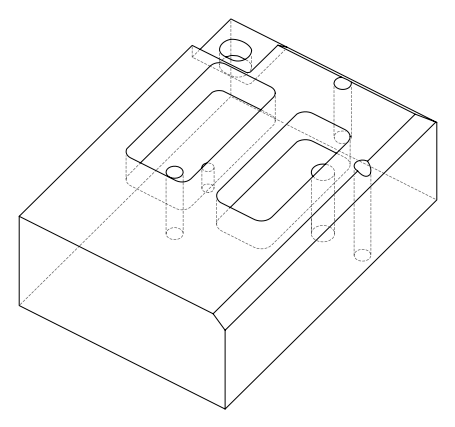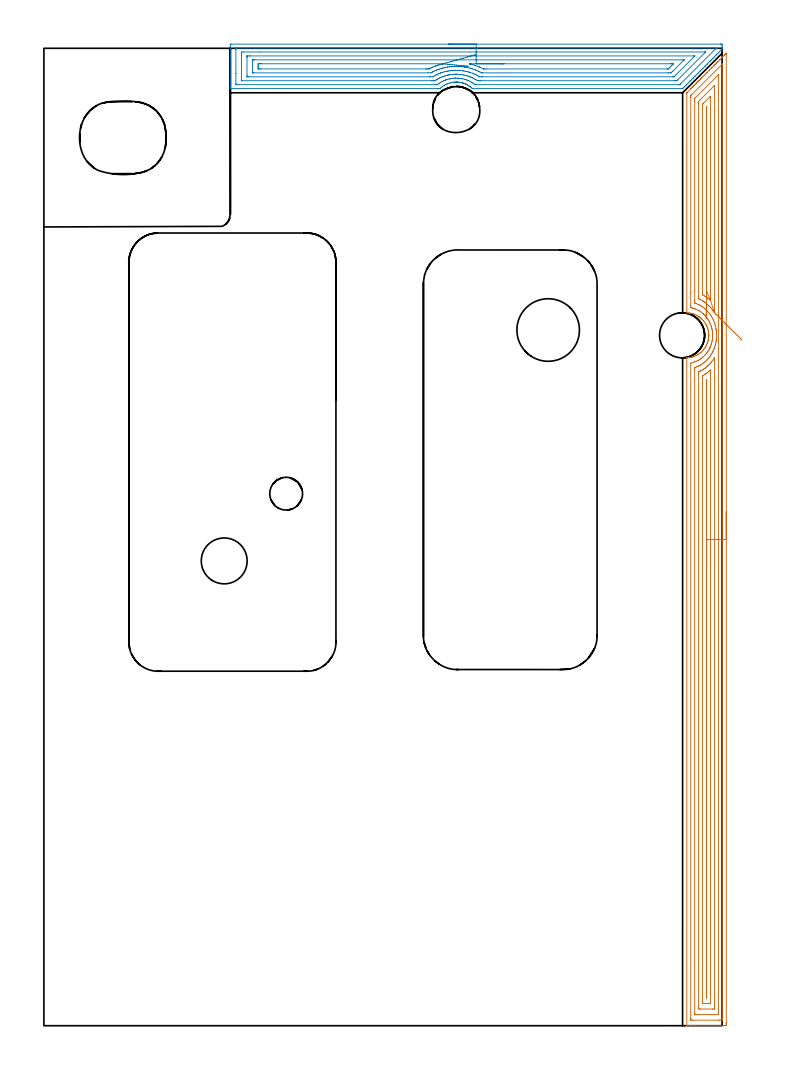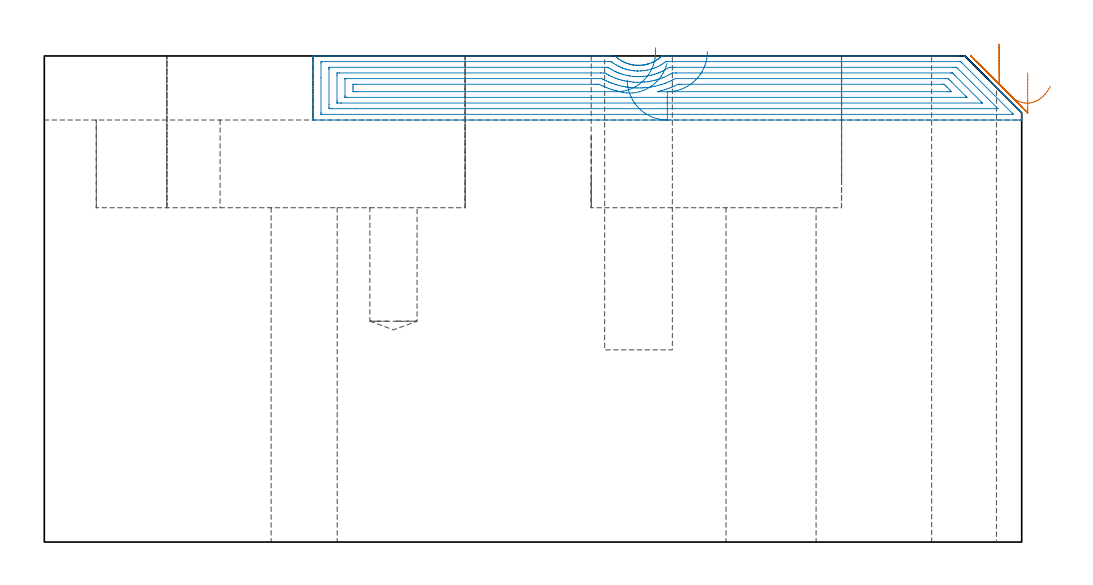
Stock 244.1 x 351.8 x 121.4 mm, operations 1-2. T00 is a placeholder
(PLAN: 20 operations, 13 tool changes, 84.3 min)
(1 AREA_MILL | FG_CHAMFER_SURFACE | UGT0205_001 | 16.42 min | 35462 mm3)
(2 AREA_MILL_1 | FG_CHAMFER_SURFACE_1 | UGT0205_001 | 8.59 min | 22482 mm3)
(3 MILL_CORNER_NOTCH_RECTANGULAR | CORNER_NOTCH_RECTANGULAR | NXT0201_009 | Follow Part, ap 2, ae 75% | 15.39 min | 68029 mm3)
(4 MILL_RECTANGULAR_POCKET | POCKET_RECTANGULAR_STRAIGHT | NXT0201_012 | Follow Part, ap 4, ae 75% | 1.18 min | 14992 mm3)
(5 MILL_RECTANGULAR_POCKET_1 | POCKET_RECTANGULAR_STRAIGHT_1 | NXT0201_012 | Follow Part, ap 4, ae 75% | 19.77 min | 441772 mm3)
(6 MILL_RECTANGULAR_POCKET_2 | POCKET_RECTANGULAR_STRAIGHT_2 | NXT0201_012 | Follow Part, ap 4, ae 75% | 18.02 min | 352753 mm3)
(7 MILL_BLIND_HOLE_FROM_SOLID_MATERIAL | STEP1POCKET | NXT0201_011 | Spiral | 1.81 min | 16478 mm3)
(8 SPOT_DRILL | STEP1HOLE | NXT0321_9005460120000 | 0.04 min | 18 mm3)
(9 SPOT_DRILL_1 | STEP1HOLE_1 | NXT0321_9005460120000 | 0.03 min | 57 mm3)
(10 SPOT_DRILL_2 | STEP1HOLE_2 | NXT0321_9005460120000 | 0.06 min | 209 mm3)
(11 SPOT_DRILL_3 | STEP1POCKET_1 | NXT0321_9005460120000 | 0.04 min | 21 mm3)
(12 DRILL_BLIND_HOLE_INTO_CENTER | STEP1HOLE | NXT0301_038 | 0.06 min | 367 mm3)
(13 GUN_DRILL_THROUGH_HOLE | STEP1HOLE | UGT0307_002 | 0.43 min | 2041 mm3)
(14 SPADE_DRILL_TO_ENLARGE_THROUGH_HOLE | STEP1HOLE | UGT0306_007 | 0.37 min | 15471 mm3)
(15 DRILL_BLIND_HOLE_INTO_CENTER_1 | STEP1HOLE_1 | NXT0301_065 | 0.07 min | 816 mm3)
(16 GUN_DRILL_THROUGH_HOLE_1 | STEP1HOLE_1 | UGT0307_007 | 0.65 min | 8617 mm3)
(17 DRILL_TO_ENLARGE_THROUGH_HOLE | STEP1HOLE_1 | UGT0301_286 | 0.52 min | 15208 mm3)
(18 DRILL_THROUGH_HOLE_INTO_CENTER | STEP1HOLE_2 | NXT0301_065 | 0.36 min | 5604 mm3)
(19 DRILL_TO_ENLARGE_THROUGH_HOLE_1 | STEP1HOLE_2 | UGT0301_054 | 0.38 min | 27392 mm3)
(20 DRILL_BLIND_HOLE_INTO_CENTER_2 | STEP1POCKET_1 | NXT0301_089 | 0.14 min | 3128 mm3)
(TOOL UGT0205_001 | Chamfer Mill 20 x 3 x 45 deg. | D20 FL50 Z2)
(TOOL NXT0201_009 | ENDMILL 8mm [2P460-0800-NA 1630] | D8 FL26 Z6)
(TOOL NXT0201_012 | ENDMILL 16mm [2P460-1600-NA 1630] | D16 FL38 Z6)
(TOOL NXT0201_011 | ENDMILL 12mm [2P460-1200-NA 1630] | D12 FL38 Z6)
(TOOL NXT0321_9005460120000 | NC Spot Drill, 142deg, 12mm, Carbide, Uncoated | D12 PA142 FL30 Z2)
(TOOL NXT0301_038 | Carbide Drill 6.7mm [860.1-0670-034A1-MM 2214] | D6.7 PA140 FL53 Z2)
(TOOL UGT0307_002 | Gun Drill 6 mm | D6 PA130 FL24 Z1)
(TOOL UGT0306_007 | Spade Drill 16.5mm | D16.5 PA132 FL10 Z2)
(TOOL NXT0301_065 | Carbide Drill 9.4mm [860.1-0940-075A1-MM 2214] | D9.4 PA140 FL98 Z2)
(TOOL UGT0307_007 | Gun Drill 10 mm | D10 PA130 FL24 Z1)
(TOOL UGT0301_286 | Twist Drill 16.2 mm | D16.2 PA118 FL125 Z2)
(TOOL UGT0301_054 | Twist Drill 22.5 mm | D22.5 PA118 FL155 Z2)
(TOOL NXT0301_089 | Carbide Drill 11.8mm [860.1-1180-035A1-MM 2214] | D11.8 PA140 FL55 Z2)
(OP 1 AREA_MILL)
G17 G21 G94 G90
T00 M6
G54
G17 G0 G90 X245.6 Y185. S1061 M3
G43 Z131.4 H0
Z117.2
G94 G1 Y184.962 Z116.328 F250.
Y184.848 Z115.464
Y184.659 Z114.612
Y184.397 Z113.78
Y184.063 Z112.974
Y183.66 Z112.2
Y183.192 Z111.464
Y182.66 Z110.772
Y182.071 Z110.129
Y181.428 Z109.54
Y180.736 Z109.008
Y180. Z108.54
Y179.226 Z108.137
Y178.42 Z107.803
Y177.588 Z107.541
Y176.737 Z107.352
Y175.872 Z107.238
Y175. Z107.2
Y1.042
X245.599 Y0.63 Z107.201
X245.595 Y0.153 Z107.203
X245.592 Y0.009 Z107.206
X245.124 Y0.005 Z107.674
X244.502 Y0. Z108.296
X234.526 Z118.269
X233.12 Z119.676
X232.759 Z120.036
X232.037 Z120.763
X231.789 Z121.01
X231.414 Z121.377
X231.403 Y0.007 Z121.388
X231.4 Y0.183 Z121.4
Y240.277
X231.405 Y240.393 Z121.391
X231.621 Y240.415 Z121.176
X231.761 Y240.425 Z121.035
X232.055 Y240.454 Z120.741
X232.167 Y240.466 Z120.63
X232.318 Y240.488 Z120.48
X232.608 Y240.532 Z120.191
X232.733 Y240.557 Z120.067
X233.047 Y240.622 Z119.753
X233.436 Y240.724 Z119.363
X233.487 Y240.738 Z119.312
X233.642 Y240.789 Z119.155
X233.925 Y240.882 Z118.874
X234.059 Y240.935 Z118.74
X234.567 Y241.136 Z118.232
X234.639 Y241.171 Z118.16
X234.803 Y241.252 Z117.995
X234.967 Y241.342 Z117.829
X235.179 Y241.457 Z117.621
X235.247 Y241.494 Z117.553
X235.682 Y241.761 Z117.117
X236.067 Y242.029 Z116.733
X236.11 Y242.065 Z116.689
X236.292 Y242.218 Z116.504
X236.468 Y242.364 Z116.33
X236.561 Y242.44 Z116.239
X237.064 Y242.923 Z115.733
X237.175 Y243.049 Z115.62
X237.361 Y243.258 Z115.437
X237.439 Y243.345 Z115.36
X237.8 Y243.817 Z114.998
X237.824 Y243.854 Z114.974
X238.067 Y244.223 Z114.73
X238.114 Y244.301 Z114.683
X238.317 Y244.637 Z114.482
X238.357 Y244.711 Z114.443
X238.43 Y244.865 Z114.37
X238.565 Y245.155 Z114.231
X238.732 Y245.547 Z114.067
X238.755 Y245.604 Z114.042
X238.911 Y246.049 Z113.887
X239.041 Y246.498 Z113.756
X239.05 Y246.536 Z113.747
X239.126 Y246.858 Z113.673
X239.133 Y246.893 Z113.666
X239.149 Y246.984 Z113.648
X239.196 Y247.22 Z113.603
X239.216 Y247.368 Z113.582
X239.218 Y247.392 Z113.578
X239.222 Y247.431 Z113.574
X239.234 Y247.54 Z113.565
X239.25 Y247.693 Z113.549
X239.265 Y247.838 Z113.535
X239.286 Y248.285 Z113.505
X239.285 Y248.325 Z113.503
X239.287 Y248.409 Z113.506
Y248.438 Z113.505
X239.286 Y248.589 Z113.504
X239.287 Y248.649 Z113.506
X239.286 Y248.652
X239.284 Y248.711 Z113.504
X239.285 Y248.733
X239.259 Y249.179 Z113.535
X239.242 Y249.331 Z113.551
X239.217 Y249.588 Z113.582
X239.196 Y249.779 Z113.603
X239.14 Y250.073 Z113.658
X239.034 Y250.521 Z113.761
X238.942 Y250.845 Z113.857
X238.906 Y250.967 Z113.891
X238.747 Y251.416 Z114.052
X238.731 Y251.455 Z114.068
X238.56 Y251.86 Z114.237
X238.317 Y252.361 Z114.481
X238.205 Y252.56 Z114.594
X238.088 Y252.754 Z114.712
X237.764 Y253.227 Z115.035
X237.452 Y253.648 Z115.346
X237.025 Y254.111 Z115.774
X236.734 Y254.4 Z116.063
X236.592 Y254.542 Z116.207
X236.561 Y254.569 Z116.239
X236.542 Y254.584 Z116.258
X236.471 Y254.641 Z116.329
X236.292 Y254.782 Z116.503
X236.168 Y254.882 Z116.63
X236.127 Y254.916 Z116.672
X235.952 Y255.043 Z116.847
X235.85 Y255.116 Z116.946
X235.764 Y255.18 Z117.035
X235.682 Y255.24 Z117.117
X235.38 Y255.435 Z117.417
X234.803 Y255.743 Z117.995
X234.367 Y255.946 Z118.432
X233.925 Y256.122 Z118.874
X233.642 Y256.217 Z119.156
X233.598 Y256.232 Z119.201
X233.269 Y256.329 Z119.53
X233.046 Y256.381 Z119.753
X232.759 Y256.438 Z120.039
X232.608 Y256.468 Z120.191
X232.556 Y256.475 Z120.242
X232.166 Y256.531 Z120.629
X231.522 Y256.592 Z121.27
X231.417 Y256.603 Z121.375
X231.403 Y256.606 Z121.389
X231.4 Y256.819 Z121.4
Y335.51
X231.405 Y335.796 Z121.391
X231.424 Y335.826 Z121.372
X232.759 Y337.161 Z120.037
X232.897 Y337.298 Z119.901
X233.061 Y337.462 Z119.737
X233.201 Y337.603 Z119.595
X233.344 Y337.745 Z119.453
X233.497 Y337.898 Z119.301
X233.642 Y338.045 Z119.153
X233.791 Y338.193 Z119.006
X233.933 Y338.334 Z118.864
X234.084 Y338.486 Z118.711
X234.538 Y338.938 Z118.262
X234.835 Y339.236 Z117.964
X234.967 Y339.369 Z117.829
X235.343 Y339.743 Z117.457
X235.48 Y339.88 Z117.32
X235.729 Y340.13 Z117.069
X235.85 Y340.252 Z116.946
X236.195 Y340.595 Z116.605
X236.396 Y340.797 Z116.403
X236.623 Y341.024 Z116.175
X236.734 Y341.136 Z116.062
X237.175 Y341.576 Z115.624
X237.617 Y342.019 Z115.179
X238.058 Y342.459 Z114.741
X238.5 Y342.902 Z114.296
X238.71 Y343.111 Z114.089
X238.75 Y343.15 Z114.05
X239.383 Y343.785 Z113.413
X239.602 Y344.002 Z113.198
X240.266 Y344.668 Z112.53
X240.454 Y344.854 Z112.346
X240.499 Y344.899 Z112.301
X241.15 Y345.551 Z111.647
X241.305 Y345.706 Z111.494
X241.393 Y345.793 Z111.407
X241.591 Y345.992 Z111.207
X241.69 Y346.091 Z111.108
X242.033 Y346.434 Z110.764
X242.157 Y346.558 Z110.642
X242.287 Y346.687 Z110.512
X242.474 Y346.876 Z110.323
X242.584 Y346.986 Z110.213
X243.181 Y347.582 Z109.618
X243.358 Y347.759 Z109.44
X244.075 Y348.476 Z108.724
X244.241 Y348.642 Z108.556
X244.969 Y349.37 Z107.83
X245.124 Y349.526 Z107.673
X245.567 Y349.967 Z107.233
X245.596 Y349.988 Z107.202
X245.597
X245.6 Y349.967 Z107.2
Y175.
X244.186 Z108.614
X244.185 Y2.475 Z108.615
Y2.418
X244.177 Y2.01 Z108.623
X243.768 Y2.003 Z109.032
X243.358 Y2.001 Z109.442
X242.888 Y2. Z109.912
X233.642 Y2.001 Z119.158
X233.169 Y2.003 Z119.631
X232.929 Y2.01 Z119.871
X232.821 Y2.03 Z119.979
X232.815 Y2.362 Z119.985
Y2.418
Y237.594
X232.82 Y238.427 Z119.98
X232.821 Y238.489 Z119.979
X234.117 Y238.902 Z118.683
X234.526 Y239.053 Z118.274
X234.76 Y239.145 Z118.04
X235.303 Y239.383 Z117.497
X235.372 Y239.42 Z117.428
X235.409 Y239.44 Z117.391
X235.933 Y239.746 Z116.867
X236.292 Y239.968 Z116.508
X236.475 Y240.091 Z116.325
X236.739 Y240.277 Z116.061
X236.98 Y240.474 Z115.82
X237.175 Y240.641 Z115.625
X237.452 Y240.89 Z115.348
X237.746 Y241.171 Z115.054
X238.058 Y241.497 Z114.742
X238.324 Y241.797 Z114.476
X238.537 Y242.065 Z114.263
X238.712 Y242.298 Z114.088
X238.942 Y242.624 Z113.858
X239.075 Y242.825 Z113.725
X239.159 Y242.96 Z113.641
X239.409 Y243.381 Z113.391
X239.651 Y243.854 Z113.149
X239.685 Y243.924 Z113.115
X239.708 Y243.973 Z113.092
X239.825 Y244.239 Z112.975
X239.971 Y244.6 Z112.829
X240.027 Y244.748 Z112.773
X240.203 Y245.259 Z112.597
X240.317 Y245.642 Z112.483
X240.365 Y245.816 Z112.435
X240.399 Y245.955 Z112.401
X240.528 Y246.536 Z112.272
X240.544 Y246.619 Z112.256
X240.556 Y246.69 Z112.244
X240.604 Y247.034 Z112.196
X240.65 Y247.431 Z112.15
X240.655 Y247.484 Z112.145
X240.705 Y248.325 Z112.095
X240.697 Y248.774 Z112.103
X240.678 Y249.219 Z112.122
X240.676 Y249.252 Z112.124
X240.588 Y250.113 Z112.212
X240.58 Y250.178 Z112.22
X240.567 Y250.256 Z112.233
X240.484 Y250.667 Z112.316
X240.405 Y251.007 Z112.395
X240.295 Y251.425 Z112.505
X240.15 Y251.902 Z112.65
X239.825 Y252.767 Z112.975
X239.813 Y252.796 Z112.987
X239.804 Y252.817 Z112.996
X239.528 Y253.385 Z113.272
X239.368 Y253.69 Z113.432
X239.21 Y253.961 Z113.59
X238.942 Y254.374 Z113.858
X238.797 Y254.584 Z114.003
X238.398 Y255.135 Z114.402
X238.088 Y255.479 Z114.712
X238.058 Y255.509 Z114.742
X237.634 Y255.939 Z115.166
X237.421 Y256.151 Z115.379
X237.178 Y256.373 Z115.622
X237.175 Y256.375 Z115.625
X236.672 Y256.758 Z116.128
X236.292 Y257.034 Z116.508
X235.933 Y257.267 Z116.867
X235.409 Y257.547 Z117.391
X234.868 Y257.814 Z117.932
X234.526 Y257.951 Z118.274
X233.969 Y258.161 Z118.831
X233.642 Y258.259 Z119.158
X233.508 Y258.297 Z119.292
X232.968 Y258.418 Z119.832
X232.845 Y258.448 Z119.955
X232.822 Y258.455 Z119.978
X232.82 Y258.471 Z119.98
X232.817 Y258.518 Z119.983
X232.815 Y258.614 Z119.985
X232.814 Y259. Z119.986
Y263.694
Y334.169
X232.817 Y334.588 Z119.983
X232.819 Y334.692 Z119.981
X232.821 Y334.742 Z119.979
X232.838 Y334.776 Z119.962
X232.938 Y334.882 Z119.862
X233.113 Y335.063 Z119.687
X244.143 Y346.093 Z108.657
X244.159 Y346.107 Z108.641
X244.175 Y346.118 Z108.625
X244.179 Y346.119 Z108.621
X244.18 Y346.101 Z108.62
X244.185 Y345.849 Z108.615
X244.186 Y345.793 Z108.614
Y175.
X242.772 Z110.028
X242.771 Y4.207 Z110.029
X242.769 Y4.057 Z110.031
X242.767 Y4.02 Z110.033
X242.765 Y4.01 Z110.035
X242.746 Y4.007 Z110.054
X242.677 Y4.001 Z110.123
X238.263 Y4. Z114.537
X234.73 Z118.07
X234.526 Y4.001 Z118.274
X234.321 Y4.004 Z118.479
X234.263 Y4.007 Z118.537
X234.235 Y4.011 Z118.565
X234.233 Y4.028 Z118.567
X234.23 Y4.107 Z118.57
X234.229 Y4.207 Z118.571
Y4.508
Y236.106
X234.234 Y236.7 Z118.566
X234.235 Y236.848 Z118.565
X234.244 Y236.874 Z118.556
X234.274 Y236.887 Z118.526
X234.321 Y236.907 Z118.479
X234.526 Y236.983 Z118.274
X234.965 Y237.15 Z117.835
X235.409 Y237.338 Z117.391
X235.585 Y237.416 Z117.215
X235.951 Y237.594 Z116.849
X236.17 Y237.718 Z116.63
X236.292 Y237.789 Z116.508
X236.724 Y238.052 Z116.076
X237.175 Y238.347 Z115.625
X237.259 Y238.404 Z115.541
X237.375 Y238.489 Z115.425
X237.751 Y238.8 Z115.049
X238.058 Y239.062 Z114.742
X238.226 Y239.213 Z114.574
X238.408 Y239.383 Z114.392
X238.674 Y239.654 Z114.126
X238.942 Y239.933 Z113.858
X239.104 Y240.113 Z113.696
X239.244 Y240.277 Z113.556
X239.5 Y240.605 Z113.3
X239.825 Y241.037 Z112.975
X239.881 Y241.115 Z112.919
X239.919 Y241.171 Z112.881
X240.229 Y241.656 Z112.571
X240.475 Y242.065 Z112.325
X240.559 Y242.216 Z112.241
X240.708 Y242.504 Z112.092
X240.855 Y242.811 Z111.945
X240.923 Y242.96 Z111.877
X241.125 Y243.431 Z111.675
X241.292 Y243.854 Z111.508
X241.369 Y244.078 Z111.431
X241.591 Y244.746 Z111.209
X241.696 Y245.142 Z111.104
X241.771 Y245.46 Z111.029
X241.811 Y245.642 Z110.989
X241.924 Y246.2 Z110.876
X241.975 Y246.536 Z110.825
X242.029 Y246.988 Z110.771
X242.066 Y247.431 Z110.734
X242.089 Y247.821 Z110.711
X242.112 Y248.325 Z110.688
X242.111 Y248.692 Z110.689
X242.091 Y249.219 Z110.709
X242.06 Y249.639 Z110.74
X242.012 Y250.113 Z110.788
X241.951 Y250.643 Z110.849
X241.884 Y251.007 Z110.916
X241.716 Y251.776 Z111.085
X241.683 Y251.902 Z111.117
X241.591 Y252.239 Z111.209
X241.415 Y252.796 Z111.385
X241.313 Y253.077 Z111.487
X241.072 Y253.69 Z111.728
X240.962 Y253.948 Z111.838
X240.708 Y254.501 Z112.092
X240.667 Y254.584 Z112.133
X240.622 Y254.672 Z112.178
X240.305 Y255.226 Z112.495
X240.143 Y255.479 Z112.657
X239.825 Y255.956 Z112.975
X239.519 Y256.373 Z113.281
X239.268 Y256.7 Z113.532
X238.942 Y257.063 Z113.858
X238.752 Y257.267 Z114.048
X238.407 Y257.615 Z114.393
X238.058 Y257.944 Z114.742
X237.802 Y258.161 Z114.998
X237.175 Y258.641 Z115.625
X236.57 Y259.055 Z116.23
X236.292 Y259.214 Z116.508
X235.945 Y259.406 Z116.855
X235.409 Y259.66 Z117.391
X234.732 Y259.95 Z118.068
X234.407 Y260.07 Z118.393
X234.235 Y260.14 Z118.565
X234.233 Y260.246 Z118.567
X234.229 Y260.844 Z118.571
Y261.144
Y332.681
X234.23 Y333.274 Z118.57
X234.232 Y333.571 Z118.568
X234.235 Y333.674 Z118.565
X234.245 Y333.734 Z118.555
X234.596 Y334.097 Z118.204
X242.717 Y342.216 Z110.083
X242.738 Y342.234 Z110.062
X242.757 Y342.248 Z110.043
X242.764 Y342.216 Z110.036
X242.769 Y342.033 Z110.031
X242.771 Y341.917 Z110.029
X242.772 Y335.833 Z110.028
Y175.
X241.357 Z111.443
Y6.889
X241.353 Y6.236 Z111.447
X241.35 Y6.022 Z111.45
X241.147 Y6.01 Z111.653
X240.708 Y6. Z112.092
X236.292 Z116.508
X235.852 Y6.01 Z116.948
X235.65 Y6.018 Z117.15
X235.648 Y6.135 Z117.152
X235.644 Y6.652 Z117.156
X235.643 Y21.701 Z117.157
Y234.675
X235.644 Y234.912 Z117.156
X235.648 Y235.24 Z117.152
X235.65 Y235.316 Z117.15
X235.701 Y235.354 Z117.099
X235.804 Y235.406 Z116.996
X236.292 Y235.645 Z116.508
X236.398 Y235.698 Z116.402
X236.6 Y235.806 Z116.2
X236.964 Y236.02 Z115.836
X237.175 Y236.15 Z115.625
X237.508 Y236.364 Z115.292
X238.014 Y236.7 Z114.786
X238.04 Y236.719 Z114.76
X238.058 Y236.734 Z114.742
X238.523 Y237.124 Z114.277
X238.942 Y237.481 Z113.858
X239.001 Y237.534 Z113.799
X239.065 Y237.594 Z113.735
X239.447 Y237.977 Z113.353
X239.825 Y238.366 Z112.975
X239.883 Y238.429 Z112.917
X239.935 Y238.489 Z112.865
X240.287 Y238.915 Z112.513
X240.651 Y239.383 Z112.149
X240.676 Y239.416 Z112.124
X240.708 Y239.461 Z112.092
X241.294 Y240.324 Z111.506
X241.341 Y240.391 Z111.459
X241.35 Y240.277 Z111.45
X241.354 Y239.98 Z111.446
X241.357 Y239.62 Z111.443
Y175.
X239.943 Z112.857
Y8.438
X239.94 Y8.199 Z112.86
X239.936 Y8.04 Z112.864
X239.933 Y8.008 Z112.867
X239.928 Y8.006 Z112.872
X239.908 Y8.003 Z112.892
X239.825 Y8.001 Z112.975
X237.845 Y8. Z114.955
X237.175 Y8.004 Z115.625
X237.08 Y8.007 Z115.72
X237.071 Y8.009 Z115.729
X237.064 Y8.033 Z115.736
X237.06 Y8.159 Z115.74
X237.058 Y8.319 Z115.742
X237.057 Y8.798 Z115.743
Y233.363
X237.059 Y233.602 Z115.741
X237.061 Y233.762 Z115.739
X237.064 Y233.886 Z115.736
X237.081 Y233.913 Z115.719
X237.175 Y233.974 Z115.625
X237.202 Y233.991 Z115.598
X237.247 Y234.018 Z115.553
X237.754 Y234.326 Z115.046
X238.058 Y234.519 Z114.742
X238.293 Y234.674 Z114.507
X238.641 Y234.912 Z114.159
X238.812 Y235.043 Z113.988
X238.942 Y235.149 Z113.858
X239.296 Y235.447 Z113.504
X239.716 Y235.806 Z113.084
X239.774 Y235.857 Z113.026
X239.825 Y235.902 Z112.975
X239.875 Y235.942 Z112.925
X239.936 Y235.989 Z112.864
X239.939 Y235.925 Z112.861
X239.942 Y235.806 Z112.858
X239.943 Y235.687 Z112.857
Y175.
X238.529 Z114.271
Y10.884
X238.526 Y10.466 Z114.274
X238.522 Y10.059 Z114.278
X238.513 Y10.006 Z114.287
X238.478 Y10.01 Z114.322
X238.476 Y10.043 Z114.324
X238.472 Y10.466 Z114.328
X238.471 Y10.525 Z114.329
X238.472 Y231.81 Z114.328
X238.475 Y232.229 Z114.325
X238.478 Y232.287 Z114.322
X238.499 Y232.515 Z114.301
X238.523 Y232.229 Z114.277
X238.525 Y232.171 Z114.275
X238.528 Y231.754 Z114.272
X238.529 Y175. Z114.271
Y174.128 Z114.309
Y173.264 Z114.423
Y172.412 Z114.612
Y171.58 Z114.874
Y170.774 Z115.208
Y170. Z115.611
Y169.264 Z116.08
Y168.572 Z116.611
Y167.929 Z117.2
Y167.34 Z117.843
Y166.809 Z118.535
Y166.34 Z119.271
Y165.937 Z120.045
Y165.603 Z120.851
Y165.341 Z121.683
Y165.152 Z122.535
Y165.038 Z123.4
Y165. Z124.271
G0 Z131.4
X251.249 Y246.797
Z113.815
G1 X250.868 Y247.174 Z113.126
X250.447 Y247.592 Z112.487
X249.988 Y248.048 Z111.902
X249.494 Y248.538 Z111.375
X248.97 Y249.058 Z110.911
X248.418 Y249.605 Z110.514
X247.845 Y250.174 Z110.185
X247.253 Y250.761 Z109.928
X246.647 Y251.362 Z109.745
X246.033 Y251.971 Z109.636
X245.414 Y252.585 Z109.604
X244.795 Y253.199 Z109.648
X244.182 Y253.808 Z109.767
X243.578 Y254.407 Z109.962
X242.989 Y254.991 Z110.229
X242.418 Y255.558 Z110.568
X241.87 Y256.101 Z110.976
X241.35 Y256.617 Z111.45
X241.324 Y256.643 Z111.476
X241.299 Y256.668 Z111.501
X240.894 Y257.267 Z111.906
X240.708 Y257.53 Z112.092
X240.233 Y258.161 Z112.567
X239.825 Y258.624 Z112.975
X239.411 Y259.055 Z113.389
X238.942 Y259.515 Z113.858
X238.435 Y259.95 Z114.365
X238.058 Y260.238 Z114.742
X237.716 Y260.492 Z115.084
X237.217 Y260.844 Z115.583
X237.175 Y260.871 Z115.625
X237.106 Y260.914 Z115.694
X236.292 Y261.345 Z116.508
X236.036 Y261.475 Z116.764
X235.827 Y261.579 Z116.973
X235.671 Y261.657 Z117.129
X235.649 Y261.676 Z117.151
X235.647 Y261.695 Z117.153
X235.645 Y261.738 Z117.155
X235.643 Y262.395 Z117.157
Y262.632
Y331.486
X235.646 Y332.14 Z117.154
X235.65 Y332.38 Z117.15
X235.659 Y332.699 Z117.141
X236.258 Y333.309 Z116.542
X241.146 Y338.196 Z111.654
X241.219 Y338.268 Z111.581
X241.313 Y338.356 Z111.487
X241.345 Y338.385 Z111.455
X241.35 Y338.342 Z111.45
X241.353 Y338.261 Z111.447
X241.356 Y337.983 Z111.444
X241.357 Y257.504 Z111.443
X241.35 Y256.617 Z111.45
X239.935 Y260.997 Z112.865
X239.917 Y261.011 Z112.883
X239.825 Y261.09 Z112.975
X239.076 Y261.738 Z113.724
X238.942 Y261.843 Z113.858
X238.52 Y262.165 Z114.28
X238.058 Y262.485 Z114.742
X237.841 Y262.632 Z114.959
X237.175 Y263.02 Z115.625
X237.11 Y263.06 Z115.69
X237.077 Y263.083 Z115.723
X237.064 Y263.103 Z115.736
X237.062 Y263.167 Z115.738
X237.058 Y263.407 Z115.742
X237.057 Y263.526 Z115.743
Y263.646
Y330.711
X237.059 Y331.486 Z115.741
X237.061 Y331.602 Z115.739
X237.064 Y331.641 Z115.736
X237.084 Y331.674 Z115.716
X237.175 Y331.771 Z115.625
X237.476 Y332.076 Z115.324
X239.567 Y334.169 Z113.233
X239.699 Y334.296 Z113.101
X239.825 Y334.415 Z112.975
X239.936 Y334.511 Z112.864
X239.941 Y334.288 Z112.859
X239.942 Y334.169 Z112.858
X239.943 Y261.498 Z112.857
X239.941 Y261.259 Z112.859
X239.935 Y260.997 Z112.865
X238.522 Y264.421 Z114.278
X238.502 Y264.42 Z114.298
X238.492 Y264.421 Z114.308
X238.474 Y264.839 Z114.326
X238.472 Y264.896 Z114.328
X238.471 Y265.315 Z114.329
X238.472 Y330.173 Z114.328
X238.478 Y330.592 Z114.322
X238.486 Y330.627 Z114.314
X238.503 Y330.645 Z114.297
X238.522 Y330.661 Z114.278
X238.526 Y330.621 Z114.274
X238.527 Y330.592 Z114.273
X238.529 Y329.698 Z114.271
X238.528 Y264.839 Z114.272
X238.522 Y264.421 Z114.278
X238.509 Y263.55 Z114.33
X238.495 Y262.687 Z114.457
X238.482 Y261.838 Z114.658
X238.47 Y261.01 Z114.933
X238.457 Y260.21 Z115.28
X238.446 Y259.442 Z115.694
X238.435 Y258.714 Z116.174
X238.424 Y258.03 Z116.716
X238.414 Y257.396 Z117.315
X238.406 Y256.817 Z117.967
X238.398 Y256.296 Z118.667
X238.391 Y255.839 Z119.41
X238.385 Y255.448 Z120.19
X238.38 Y255.126 Z121.001
X238.376 Y254.877 Z121.837
X238.373 Y254.701 Z122.691
X238.372 Y254.6 Z123.558
X238.371 Y254.576 Z124.43
G0 Z131.4
M5
M2
(OP 2 AREA_MILL_1)
G17 G21 G94 G90
T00 M6
G54
G17 G0 G90 X145.6 Y353.3 S1061 M3
G43 Z131.4 H0
Z115.4
G94 G1 X145.638 Z114.528 F250.
X145.752 Z113.663
X145.941 Z112.812
X146.203 Z111.98
X146.537 Z111.174
X146.94 Z110.4
X147.408 Z109.664
X147.94 Z108.972
X148.529 Z108.329
X149.172 Z107.74
X149.864 Z107.208
X150.6 Z106.74
X151.374 Z106.337
X152.18 Z106.003
X153.012 Z105.741
X153.864 Z105.552
X154.728 Z105.438
X155.6 Z105.4
X243.496
X243.697 Y353.299 Z105.401
X243.942 Y353.296 Z105.404
X244.098 Y353.291 Z105.405
X244.1 Y353.126 Z105.57
Y352.814 Z105.881
Y351.957 Z106.743
Y351.943 Z106.756
Y351.501 Z107.198
X243.647 Y351.046 Z107.651
X243.188 Y350.588 Z108.112
X242.763 Y350.162 Z108.535
X242.278 Y349.678 Z109.022
X241.879 Y349.278 Z109.419
X241.368 Y348.768 Z109.931
X240.995 Y348.394 Z110.303
X240.819 Y348.219 Z110.481
X240.64 Y348.04 Z110.66
X240.111 Y347.51 Z111.188
X239.927 Y347.327 Z111.373
X239.78 Y347.18 Z111.52
X239.669 Y347.068 Z111.63
X239.629 Y347.028 Z111.67
X238.92 Y346.32 Z112.38
X238.785 Y346.184 Z112.513
X238.737 Y346.136 Z112.562
X238.06 Y345.46 Z113.24
X237.901 Y345.3 Z113.397
X237.845 Y345.244 Z113.454
X237.2 Y344.6 Z114.099
X237.018 Y344.416 Z114.28
X236.341 Y343.741 Z114.959
X236.134 Y343.532 Z115.164
X235.481 Y342.881 Z115.819
X235.25 Y342.648 Z116.048
X234.622 Y342.022 Z116.678
X234.573 Y341.972 Z116.727
X234.366 Y341.764 Z116.932
X233.762 Y341.162 Z117.538
X233.68 Y341.08 Z117.619
X233.482 Y340.88 Z117.816
X232.902 Y340.302 Z118.397
X232.788 Y340.187 Z118.511
X232.598 Y339.996 Z118.7
X232.042 Y339.442 Z119.257
X231.714 Y339.112 Z119.584
X231.183 Y338.583 Z120.117
X230.83 Y338.228 Z120.468
X230.323 Y337.723 Z120.977
X230.111 Y337.51 Z121.188
X229.922 Y337.326 Z121.37
X229.895 Y337.304 Z121.389
X229.666 Y337.3 Z121.4
X154.261
X154.252 Y337.305 Z121.395
X154.215 Y337.33 Z121.369
X154.043 Y337.486 Z121.213
X153.873 Y337.63 Z121.068
X153.823 Y337.672 Z121.026
X153.371 Y338.028 Z120.67
X153.297 Y338.082 Z120.616
X152.996 Y338.279 Z120.419
X152.893 Y338.347 Z120.351
X152.48 Y338.593 Z120.104
X152.332 Y338.67 Z120.028
X152.11 Y338.785 Z119.913
X151.879 Y338.894 Z119.804
X151.734 Y338.961 Z119.736
X151.588 Y339.02 Z119.677
X151.138 Y339.182 Z119.512
X150.928 Y339.251 Z119.448
X150.901 Y339.26 Z119.439
X150.697 Y339.321 Z119.372
X150.692 Y339.322 Z119.37
X150.252 Y339.436 Z119.26
X149.8 Y339.524 Z119.17
X149.599 Y339.554 Z119.144
X149.45 Y339.575 Z119.124
X149.36 Y339.588 Z119.111
X148.907 Y339.627 Z119.066
X148.663 Y339.64 Z119.055
X148.636 Y339.641 Z119.054
X148.46 Z119.046
X148.42 Z119.045
X148.368 Y339.642
X148.245 Y339.645 Z119.048
X148.003 Y339.635 Z119.064
X147.576 Y339.6 Z119.096
X147.569 Y339.599 Z119.097
X147.2 Y339.554 Z119.144
X147.131 Y339.545 Z119.152
X147.123 Y339.543 Z119.153
X146.979 Y339.519 Z119.181
X146.684 Y339.466 Z119.233
X146.24 Y339.361 Z119.336
X145.792 Y339.229 Z119.469
X145.338 Y339.069 Z119.626
X145.214 Y339.02 Z119.678
X145.069 Y338.961 Z119.735
X144.457 Y338.663 Z120.036
X144.007 Y338.407 Z120.292
X143.565 Y338.128 Z120.572
X143.503 Y338.083 Z120.616
X143.064 Y337.739 Z120.961
X142.674 Y337.411 Z121.287
X142.661 Y337.399 Z121.299
X142.555 Y337.305 Z121.391
X141.769 Y337.3 Z121.4
X67.258
X67.108 Y337.302 Z121.388
X67.1 Y337.316 Z121.375
Y337.644 Z121.055
Y338.045 Z120.654
Y338.67 Z120.025
Y339.867 Z118.83
Y340.438 Z118.256
Y348.992 Z109.705
Y352.528 Z106.169
Y353.14 Z105.557
X67.101 Y353.157 Z105.543
X67.109 Y353.293 Z105.407
X67.371 Y353.3 Z105.4
X155.6
Y351.886 Z106.814
X241.711 Y351.885 Z106.815
X241.757
X242.012 Y351.879 Z106.821
X241.982 Y351.844 Z106.856
X241.895 Y351.748 Z106.952
X241.803 Y351.654 Z107.046
X241.711 Y351.561 Z107.139
X229.219 Y339.069 Z119.631
X229.016 Y338.871 Z119.829
X228.912 Y338.774 Z119.926
X228.851 Y338.721 Z119.979
X228.282 Y338.714 Z119.986
X155.578 Y338.715 Z119.985
X155.366 Y338.716 Z119.984
X155.26 Y338.719 Z119.981
X155.211 Y338.721 Z119.979
X155.154 Y338.751 Z119.949
X154.813 Y339.008 Z119.692
X154.261 Y339.37 Z119.33
X153.957 Y339.554 Z119.146
X153.369 Y339.878 Z118.822
X152.738 Y340.18 Z118.52
X152.477 Y340.282 Z118.418
X152.052 Y340.438 Z118.262
X151.584 Y340.586 Z118.114
X151.372 Y340.649 Z118.051
X150.692 Y340.812 Z117.888
X150.224 Y340.902 Z117.798
X149.8 Y340.961 Z117.739
X149.21 Y341.022 Z117.678
X148.907 Y341.041 Z117.659
X148.283 Y341.057 Z117.643
X148.119 Y341.058 Z117.642
X148.092 Y341.057 Z117.643
X148.015 Y341.053 Z117.647
X147.438 Y341.01 Z117.69
X147.287 Y340.996 Z117.704
X147.123 Y340.976 Z117.724
X146.645 Y340.911 Z117.789
X146.23 Y340.836 Z117.864
X145.9 Y340.765 Z117.935
X145.338 Y340.621 Z118.079
X145.195 Y340.58 Z118.12
X144.74 Y340.438 Z118.262
X144.476 Y340.347 Z118.353
X144.446 Y340.335 Z118.365
X143.895 Y340.1 Z118.6
X143.553 Y339.935 Z118.765
X143.298 Y339.807 Z118.893
X142.836 Y339.554 Z119.146
X142.7 Y339.476 Z119.224
X142.661 Y339.452 Z119.248
X142.185 Y339.142 Z119.558
X141.769 Y338.835 Z119.865
X141.672 Y338.766 Z119.934
X141.612 Y338.724 Z119.976
X141.512 Y338.721 Z119.979
X141.3 Y338.717 Z119.983
X140.876 Y338.714 Z119.986
X140.832
X70.381
X69.489 Y338.715 Z119.985
X69.442 Y338.716 Z119.984
X69.11 Y338.731 Z119.969
X69.107 Y338.83 Z119.87
X69.101 Y339.054 Z119.646
X69.1 Y342.716 Z115.984
Y351.43 Z107.27
X69.105 Y351.816 Z106.884
X69.109 Y351.866 Z106.834
X69.113 Y351.88 Z106.82
X69.119 Y351.882 Z106.818
X69.171 Y351.884 Z106.816
X69.277 Y351.885 Z106.815
X69.489 Y351.886 Z106.814
X155.6
Y350.472 Z108.228
X237.83 Y350.471 Z108.229
X237.945 Y350.469 Z108.231
X238.142 Y350.465 Z108.235
X238.152 Y350.46 Z108.24
X238.149 Y350.454 Z108.246
X238.142 Y350.442 Z108.258
X228.138 Y340.438 Z118.262
X227.9 Y340.208 Z118.492
X227.833 Y340.144 Z118.556
X227.74 Y340.135 Z118.565
X227.434 Y340.132 Z118.568
X226.854 Y340.129 Z118.571
X157.251
X156.939 Y340.13 Z118.57
X156.353 Y340.134 Z118.566
X156.046 Y340.139 Z118.561
X155.572 Y340.438 Z118.262
X155.154 Y340.687 Z118.013
X154.575 Y341.011 Z117.689
X154.261 Y341.163 Z117.537
X153.918 Y341.322 Z117.378
X153.532 Y341.484 Z117.216
X153.369 Y341.549 Z117.151
X153.006 Y341.682 Z117.018
X152.477 Y341.852 Z116.848
X152.153 Y341.95 Z116.75
X151.731 Y342.061 Z116.639
X151.584 Y342.096 Z116.604
X151.092 Y342.206 Z116.494
X150.692 Y342.28 Z116.42
X150.604 Y342.294 Z116.406
X149.8 Y342.39 Z116.31
X149.592 Y342.412 Z116.288
X148.907 Y342.456 Z116.244
X148.649 Y342.462 Z116.238
X148.015 Y342.465 Z116.235
X147.768 Y342.451 Z116.249
X147.123 Y342.405 Z116.295
X146.94 Y342.387 Z116.313
X146.23 Y342.297 Z116.403
X146.151 Y342.285 Z116.415
X145.7 Y342.206 Z116.494
X145.403 Y342.142 Z116.558
X145.338 Y342.126 Z116.574
X144.694 Y341.96 Z116.74
X144.446 Y341.89 Z116.81
X144.012 Y341.752 Z116.948
X143.553 Y341.595 Z117.105
X143.357 Y341.517 Z117.183
X142.877 Y341.322 Z117.378
X142.729 Y341.255 Z117.445
X142.661 Y341.223 Z117.477
X142.463 Y341.126 Z117.574
X141.769 Y340.755 Z117.945
X141.565 Y340.64 Z118.06
X141.225 Y340.438 Z118.262
X141.01 Y340.306 Z118.394
X140.876 Y340.224 Z118.476
X140.728 Y340.135 Z118.565
X140.586 Y340.133 Z118.567
X140.295 Y340.13 Z118.57
X139.984 Y340.129 Z118.571
X139.404 Y340.128 Z118.572
X71.273 Y340.129 Z118.571
X71.169 Y340.13 Z118.57
X71.132 Y340.133 Z118.567
X71.117 Y340.134 Z118.566
X71.11 Y340.153 Z118.547
X71.105 Y340.267 Z118.433
X71.102 Y340.438 Z118.262
X71.1 Y340.61 Z118.09
Y349.449 Z109.251
X71.105 Y350.162 Z108.538
X71.109 Y350.325 Z108.375
X71.126 Y350.465 Z108.235
X71.273 Y350.466 Z108.234
X71.854 Y350.471 Z108.229
X77.924 Y350.472 Z108.228
X155.6
Y349.057 Z109.643
X233.903
X234.183 Y349.053 Z109.647
X234.275 Y349.051 Z109.649
X234.289 Y349.048 Z109.652
X234.279 Y349.035 Z109.665
X234.249 Y349.001 Z109.699
X234.172 Y348.921 Z109.779
X234.107 Y348.855 Z109.845
X227.446 Y342.194 Z116.506
X226.999 Y341.753 Z116.947
X226.842 Y341.601 Z117.099
X226.788 Y341.55 Z117.15
X226.709 Y341.547 Z117.153
X226.542 Y341.545 Z117.155
X226.319 Y341.543 Z117.157
X157.831
X157.607 Y341.544 Z117.156
X156.939 Y341.55 Z117.15
X156.827 Y341.558 Z117.142
X156.534 Y341.723 Z116.977
X156.046 Y341.99 Z116.71
X155.639 Y342.206 Z116.494
X155.154 Y342.437 Z116.263
X154.727 Y342.629 Z116.071
X154.261 Y342.812 Z115.888
X153.477 Y343.09 Z115.61
X153.369 Y343.126 Z115.574
X153.316 Y343.142 Z115.558
X152.818 Y343.284 Z115.416
X152.477 Y343.37 Z115.33
X152.103 Y343.46 Z115.24
X151.584 Y343.571 Z115.129
X150.991 Y343.678 Z115.022
X150.692 Y343.717 Z114.983
X149.972 Y343.803 Z114.897
X149.8 Y343.818 Z114.882
X149.012 Y343.87 Z114.83
X148.907 Y343.874 Z114.826
X148.108 Y343.882 Z114.818
X148.015 Y343.879 Z114.821
X147.26 Y343.839 Z114.861
X147.123 Y343.828 Z114.872
X146.446 Y343.761 Z114.939
X146.23 Y343.733 Z114.967
X145.662 Y343.653 Z115.047
X145.338 Y343.594 Z115.106
X144.915 Y343.509 Z115.191
X144.446 Y343.399 Z115.301
X144.197 Y343.336 Z115.364
X143.553 Y343.162 Z115.538
X143.498 Y343.145 Z115.555
X143.323 Y343.09 Z115.61
X142.831 Y342.921 Z115.779
X142.661 Y342.861 Z115.839
X142.19 Y342.672 Z116.028
X141.769 Y342.495 Z116.205
X141.571 Y342.402 Z116.298
X141.168 Y342.206 Z116.494
X140.976 Y342.107 Z116.593
X140.876 Y342.054 Z116.646
X140.402 Y341.792 Z116.908
X139.984 Y341.56 Z117.14
X139.755 Y341.549 Z117.151
X139.092 Y341.544 Z117.156
X138.869 Y341.543 Z117.157
X73.728
X73.206 Y341.545 Z117.155
X73.152 Y341.547 Z117.153
X73.12 Y341.549 Z117.151
X73.11 Y341.581 Z117.119
X73.1 Y342.206 Z116.494
Y348.394 Z110.306
X73.104 Y348.815 Z109.885
X73.108 Y349.025 Z109.675
X73.11 Y349.047 Z109.653
X73.128 Y349.051 Z109.649
X73.185 Y349.054 Z109.646
X73.282 Y349.056 Z109.644
X73.95 Y349.057 Z109.643
X74.173
X155.6
Y347.643 Z111.057
X230.111
X230.245 Y347.642 Z111.058
X230.335 Y347.64 Z111.06
X230.405 Y347.636 Z111.064
X230.423 Y347.633 Z111.067
X230.404 Y347.612 Z111.088
X230.309 Y347.51 Z111.19
X230.212 Y347.41 Z111.29
X230.111 Y347.309 Z111.391
X226.542 Y343.74 Z114.96
X226.214 Y343.414 Z115.286
X225.885 Y343.09 Z115.61
X225.765 Y342.975 Z115.725
X225.649 Y342.964 Z115.736
X224.89 Y342.958 Z115.742
X224.757 Y342.957 Z115.743
X157.831 Y342.958 Z115.742
X157.696 Y342.96 Z115.74
X157.608 Y342.964 Z115.736
X157.549 Y342.968 Z115.732
X156.939 Y343.285 Z115.415
X156.536 Y343.489 Z115.211
X156.046 Y343.711 Z114.989
X155.428 Y343.974 Z114.726
X155.154 Y344.08 Z114.62
X154.983 Y344.143 Z114.557
X154.261 Y344.385 Z114.315
X153.897 Y344.497 Z114.203
X153.369 Y344.646 Z114.054
X152.504 Y344.858 Z113.842
X152.469 Y344.865 Z113.835
X151.584 Y345.03 Z113.67
X151.375 Y345.066 Z113.634
X150.692 Y345.151 Z113.549
X150.357 Y345.19 Z113.51
X149.8 Y345.238 Z113.462
X149.39 Y345.264 Z113.436
X148.907 Y345.285 Z113.415
X148.47 Y345.291 Z113.409
X148.015 Y345.293 Z113.407
X147.595 Y345.274 Z113.426
X147.123 Y345.247 Z113.453
X146.759 Y345.218 Z113.482
X146.23 Y345.167 Z113.533
X145.952 Y345.134 Z113.566
X145.338 Y345.05 Z113.65
X145.171 Y345.024 Z113.676
X144.446 Y344.892 Z113.808
X144.417 Y344.886 Z113.814
X144.283 Y344.858 Z113.842
X143.698 Y344.715 Z113.985
X143.553 Y344.678 Z114.022
X142.999 Y344.523 Z114.177
X142.661 Y344.424 Z114.276
X142.319 Y344.313 Z114.387
X141.769 Y344.128 Z114.572
X141.655 Y344.086 Z114.614
X141.366 Y343.974 Z114.726
X141.021 Y343.83 Z114.87
X140.876 Y343.767 Z114.933
X140.409 Y343.553 Z115.147
X139.984 Y343.344 Z115.356
X139.814 Y343.258 Z115.442
X139.485 Y343.09 Z115.61
X139.22 Y342.963 Z115.737
X138.199 Y342.957 Z115.743
X75.601
X75.331 Y342.96 Z115.74
X75.153 Y342.964 Z115.736
X75.108 Y342.966 Z115.734
X75.106 Y342.975 Z115.725
X75.103 Y343. Z115.7
X75.101 Y343.09 Z115.61
X75.1 Y347.255 Z111.445
X75.103 Y347.51 Z111.19
X75.106 Y347.588 Z111.112
X75.11 Y347.625 Z111.075
X75.124 Y347.636 Z111.064
X75.197 Y347.638 Z111.062
X75.466 Y347.642 Z111.058
X75.601 Y347.643 Z111.057
X75.735
X155.6
Y346.229 Z112.471
X225.649
X226.051 Y346.228 Z112.472
X226.273 Y346.226 Z112.474
X226.542 Y346.222 Z112.478
X226.544 Y346.203 Z112.497
X226.542 Y346.193 Z112.507
X226.316 Y345.965 Z112.735
X226.094 Y345.742 Z112.958
X225.429 Y345.076 Z113.624
X225.21 Y344.858 Z113.842
X224.983 Y344.634 Z114.066
X224.757 Y344.414 Z114.286
X224.702 Y344.378 Z114.322
X224.656 Y344.376 Z114.324
X224.556 Y344.373 Z114.327
X224.356 Y344.372 Z114.328
X159.215 Y344.371 Z114.329
X158.723 Y344.373 Z114.327
X158.318 Y344.376 Z114.324
X158.264 Y344.378 Z114.322
X158.178 Y344.412 Z114.288
X157.227 Y344.858 Z113.842
X156.939 Y344.985 Z113.715
X156.713 Y345.082 Z113.618
X156.046 Y345.344 Z113.356
X155.285 Y345.612 Z113.088
X155.154 Y345.655 Z113.045
X154.882 Y345.742 Z112.958
X154.261 Y345.919 Z112.781
X154.013 Y345.988 Z112.712
X153.369 Y346.146 Z112.554
X153.197 Y346.189 Z112.511
X153.086 Y346.217 Z112.483
X153.152 Y346.222 Z112.478
X153.24 Y346.227 Z112.473
X153.284 Y346.228 Z112.472
X153.369 Y346.229 Z112.471
X153.77
X155.6
X156.472 Z112.509
X157.336 Z112.623
X158.188 Z112.812
X159.02 Z113.074
X159.826 Z113.408
X160.6 Z113.811
X161.336 Z114.279
X162.028 Z114.811
X162.671 Z115.4
X163.26 Z116.043
X163.792 Z116.735
X164.26 Z117.471
X164.663 Z118.245
X164.997 Z119.051
X165.259 Z119.883
X165.448 Z120.735
X165.562 Z121.599
X165.6 Z122.471
G0 X155.506 Y349.525 Z119.532
G1 X155.252 Y349.454 Z118.701
X154.929 Y349.364 Z117.895
X154.54 Y349.255 Z117.122
X154.087 Y349.128 Z116.387
X153.575 Y348.984 Z115.696
X153.006 Y348.825 Z115.054
X152.386 Y348.651 Z114.466
X151.718 Y348.464 Z113.936
X151.009 Y348.265 Z113.468
X150.263 Y348.056 Z113.067
X149.487 Y347.839 Z112.734
X148.685 Y347.614 Z112.474
X147.865 Y347.384 Z112.286
X147.032 Y347.151 Z112.174
X146.192 Y346.916 Z112.137
X145.353 Y346.68 Z112.177
X144.521 Y346.447 Z112.292
X143.701 Y346.217 Z112.483
X143.553 Y346.177 Z112.523
X143.201 Y346.091 Z112.609
X142.869 Y346.007 Z112.693
X142.661 Y345.953 Z112.747
X142.495 Y345.907 Z112.793
X141.912 Y345.742 Z112.958
X141.803 Y345.708 Z112.992
X141.769 Y345.697 Z113.003
X141.138 Y345.483 Z113.217
X140.876 Y345.392 Z113.308
X140.489 Y345.241 Z113.459
X139.984 Y345.039 Z113.661
X139.856 Y344.985 Z113.715
X139.568 Y344.858 Z113.842
X139.245 Y344.706 Z113.994
X139.092 Y344.633 Z114.067
X138.645 Y344.416 Z114.284
X138.565 Y344.378 Z114.322
X138.445 Y344.376 Z114.324
X138.199 Y344.373 Z114.327
X137.798 Y344.371 Z114.329
X137.307
X78.011
X77.52 Y344.373 Z114.327
X77.115 Y344.376 Z114.324
X77.11 Y344.379 Z114.321
X77.103 Y344.387 Z114.313
X77.101 Y344.858 Z113.842
X77.1 Y345.274 Z113.426
X77.102 Y345.742 Z112.958
X77.105 Y346.153 Z112.547
X77.11 Y346.212 Z112.488
X77.153 Y346.222 Z112.478
X77.274 Y346.225 Z112.475
X77.52 Y346.227 Z112.473
X77.921 Y346.229 Z112.471
X78.412
X143.553 Y346.228 Z112.472
X143.582 Y346.227 Z112.473
X143.647 Y346.223 Z112.477
X143.701 Y346.217 Z112.483
X144.56 Y346.132 Z112.607
X145.405 Y346.047 Z112.805
X146.23 Y345.965 Z113.077
X147.028 Y345.886 Z113.42
X147.794 Y345.809 Z113.832
X148.52 Y345.737 Z114.309
X149.203 Y345.669 Z114.848
X149.836 Y345.606 Z115.445
X150.415 Y345.548 Z116.095
X150.935 Y345.496 Z116.793
X151.393 Y345.451 Z117.535
X151.785 Y345.411 Z118.313
X152.108 Y345.379 Z119.123
X152.359 Y345.354 Z119.958
X152.537 Y345.336 Z120.812
X152.641 Y345.326 Z121.678
X152.669 Y345.323 Z122.55
X152.621 Y345.328 Z123.421
G0 Z131.4
M5
M2
